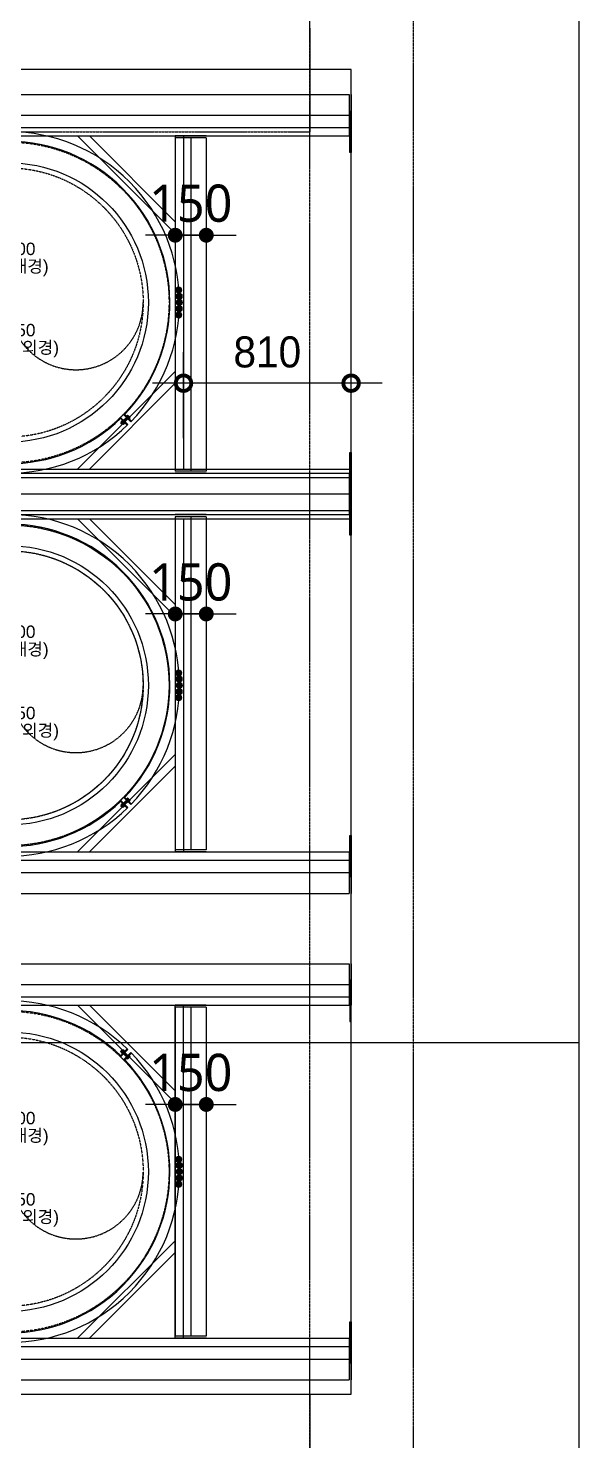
# Model space of a CAD drawing. Header units: millimetres. Extents: x -42253 to 178576, y 88378 to 153500.
# Drawn here: x 175493 to 178154, y 128380 to 135205 of the extents above; entities that cross this region are included whole.
import ezdxf

# ---------------------------------------------------------------- set-up
doc = ezdxf.new("R2010")
doc.units = ezdxf.units.MM
for name, pattern in [('H1', [1.5, 1, -0.5]), ('HID', [2.3, 1.5, -0.8]), ('PASUN2', [3, 2, -1]), ('xs-1f_plan$0$HID', [4, 3, -1])]:
    doc.linetypes.add(name, pattern=pattern)
doc.layers.get('Defpoints').update_dxf_attribs({"color": 159})
for name, color, linetype in [('A-ETC-전기', 253, 'H1'), ('xs-1f_plan$0$8', 8, 'Continuous'), ('xs-1f_plan$0$xref', 7, 'Continuous'), ('보(beam)', 4, 'HID'), ('보(girder)', 7, 'HID')]:
    doc.layers.add(name, color=color, linetype=linetype)
doc.layers.add('A-ETC-전기 NOPLOT', color=163, linetype='Continuous', plot=False)
doc.layers.add('NOPLOT', color=191, linetype='Continuous', plot=False)
doc.styles.add('Arial_10_2', font='arial.ttf', dxfattribs={"height": 120})
doc.styles.add('Gtx', font='Dotum.ttf')
doc.styles.add('xs-1f_plan$0$Gdim', font='malgun.ttf')
doc.dimstyles.new('Gdim300', dxfattribs={"dimscale": 300, "dimtxt": 3, "dimasz": 6, "dimexe": 1.5, "dimexo": 2, "dimgap": 1, "dimtad": 1, "dimdec": 0, "dimzin": 0, "dimdsep": 46, "dimlunit": 6, "dimtxsty": 'Gtx', "dimblk": 'DOTSMALL', "dimblk1": 'DOTSMALL', "dimblk2": 'DOTSMALL', "dimcen": 1.5, "dimdle": 1.5, "dimclrd": 1, "dimclre": 1, "dimclrt": 256, "dimazin": 0, "dimtfac": 1, "dimtdec": 0, "dimtix": 1, "dimtmove": 2, "dimatfit": 3, "dimldrblk": 'DOTSMALL', "dimfxl": 1, "dimtolj": 1, "dimtzin": 0, "dimlwd": -1, "dimlwe": -1, "dimarcsym": 0})
doc.dimstyles.new('xs-1f_plan$0$Gdim200', dxfattribs={"dimscale": 200, "dimtxt": 3, "dimasz": 1.2, "dimexe": 2, "dimexo": 3, "dimgap": 1, "dimtad": 1, "dimdsep": 46, "dimlunit": 6, "dimtxsty": 'xs-1f_plan$0$Gdim', "dimblk1": 'xs-1f_plan$0$_CIDOT', "dimblk2": 'xs-1f_plan$0$_CIDOT', "dimsah": 1, "dimcen": 2.5, "dimdle": 2, "dimclrd": 1, "dimclre": 1, "dimclrt": 3, "dimazin": 2, "dimtfac": 1, "dimtix": 1, "dimtmove": 2, "dimatfit": 3, "dimldrblk": 'xs-1f_plan$0$_CIDOT', "dimfxl": 2, "dimtolj": 1, "dimtzin": 0, "dimarcsym": 0})

# ---------------------------------------------------------------- blocks, each defined once
blk = doc.blocks.new('*U963')
at = {"layer": 'Defpoints'}
blk.add_line((3944.549, 650), (3944.549, 150), dxfattribs=at)
at = {"layer": '보(girder)'}
blk.add_line((-2155.451, 650), (3944.549, 650), dxfattribs=at)
blk = doc.blocks.new('*U1001')
at = {"layer": '보(girder)'}
for p, q in [((-22455.451, 650), (17644.549, 650)), ((17644.549, 150), (-22455.451, 150))]:
    blk.add_line(p, q, dxfattribs=at)
blk = doc.blocks.new('*U959')
at = {"layer": 'Defpoints'}
blk.add_line((4532.121, 550), (4532.121, 50), dxfattribs=at)
at = {"layer": '보(beam)'}
blk.add_line((-1067.879, 50), (4532.121, 50), dxfattribs=at)
blk = doc.blocks.new('_DotSmall')
at = {"color": 0, "linetype": 'ByBlock', "const_width": 0.5}
blk.add_lwpolyline([(-0.0625, 0, 1), (0.0625, 0, 1)], format="xyb", close=True, dxfattribs=at)
blk = doc.blocks.new('*D21')
at = {"layer": 'A-ETC-전기 NOPLOT', "color": 1, "transparency": 16777216}
for p, q in [((3540, -1780), (3540, -1365)), ((4350, -1780), (4350, -1365)), ((4500, -1515), (3390, -1515))]:
    blk.add_line(p, q, dxfattribs=at)
at = {"layer": 'Defpoints', "color": 0, "transparency": 16777216}
for p in [(3540, -1515), (3540, -1930), (4350, -1930)]:
    blk.add_point(p, dxfattribs=at)
at = {"layer": 'A-ETC-전기 NOPLOT', "color": 1, "transparency": 16777216, "xscale": 150, "yscale": 150, "zscale": 150, "rotation": 180}
blk.add_blockref('_DotSmall', (3540, -1515), dxfattribs=at)
at = {"layer": 'A-ETC-전기 NOPLOT', "color": 1, "transparency": 16777216, "xscale": 150, "yscale": 150, "zscale": 150}
blk.add_blockref('_DotSmall', (4350, -1515), dxfattribs=at)
at = {"layer": 'A-ETC-전기 NOPLOT', "transparency": 16777216, "insert": (3945, -1364.9), "char_height": 150, "attachment_point": 5, "style": 'Gtx'}
blk.add_mtext('\\A1;810', dxfattribs=at)
blk = doc.blocks.new('*U977')
at = {"layer": 'Defpoints', "ltscale": 4}
blk.add_line((2981.152, 250), (2981.152, 50), dxfattribs=at)
at = {"layer": 'xs-1f_plan$0$8', "color": 4, "ltscale": 4}
for p, q in [((-3008.848, 250), (2971.152, 250)), ((-3008.848, 50), (2971.152, 50))]:
    blk.add_line(p, q, dxfattribs=at)
at = {"layer": 'xs-1f_plan$0$8', "ltscale": 4}
blk.add_line((2971.152, 250), (2971.152, 50), dxfattribs=at)
at = {"layer": 'xs-1f_plan$0$8', "linetype": 'xs-1f_plan$0$HID'}
blk.add_line((-3008.848, 150), (2971.152, 150), dxfattribs=at)
blk = doc.blocks.new('xs-1f_plan$0$_CIDOT')
at = {"color": 0, "linetype": 'ByBlock'}
blk.add_line((2, 0), (-1, 0), dxfattribs=at)
at = {"color": 0, "linetype": 'ByBlock', "const_width": 0.5}
blk.add_lwpolyline([(-0.25, 0, 1), (0.25, 0, 1)], format="xyb", close=True, dxfattribs=at)
blk = doc.blocks.new('*D1040')
at = {"layer": 'Defpoints', "color": 155, "lineweight": -2, "transparency": 16777216}
for p, q in [((-2538.8, 297), (-2538.8, 369)), ((-2838.8, 225), (-2418.8, 225)), ((-2538.8, 75), (-2538.8, 225)), ((-2838.8, 75), (-2418.8, 75)), ((-2538.8, 3), (-2538.8, -69))]:
    blk.add_line(p, q, dxfattribs=at)
at = {"layer": 'Defpoints', "color": 0, "transparency": 16777216}
for p in [(-3018.8, 225), (-2538.8, 225), (-3018.8, 75)]:
    blk.add_point(p, dxfattribs=at)
at = {"layer": 'Defpoints', "color": 155, "lineweight": -2, "transparency": 16777216, "xscale": 71.99999999999994, "yscale": 71.99999999999994, "zscale": 71.99999999999994}
for p, rotation in [((-2538.8, 225), 270), ((-2538.8, 75), 90)]:
    blk.add_blockref('xs-1f_plan$0$_CIDOT', p, dxfattribs=dict(at, rotation=rotation))
at = {"layer": 'Defpoints', "color": 155, "transparency": 16777216, "insert": (-2692.3, 150), "char_height": 180, "attachment_point": 5, "rotation": 90, "style": 'xs-1f_plan$0$Gdim'}
blk.add_mtext('\\A1;150', dxfattribs=at)
blk = doc.blocks.new('*D1042')
at = {"layer": 'Defpoints', "color": 155, "lineweight": -2, "transparency": 16777216}
for p, q in [((-2513.8, 297), (-2513.8, 369)), ((-2813.8, 225), (-2393.8, 225)), ((-2513.8, 75), (-2513.8, 225)), ((-2813.8, 75), (-2393.8, 75)), ((-2513.8, 3), (-2513.8, -69))]:
    blk.add_line(p, q, dxfattribs=at)
at = {"layer": 'Defpoints', "color": 0, "transparency": 16777216}
for p in [(-2993.8, 225), (-2513.8, 225), (-2993.8, 75)]:
    blk.add_point(p, dxfattribs=at)
at = {"layer": 'Defpoints', "color": 155, "lineweight": -2, "transparency": 16777216, "xscale": 71.99999999999994, "yscale": 71.99999999999994, "zscale": 71.99999999999994}
for p, rotation in [((-2513.8, 225), 270), ((-2513.8, 75), 90)]:
    blk.add_blockref('xs-1f_plan$0$_CIDOT', p, dxfattribs=dict(at, rotation=rotation))
at = {"layer": 'Defpoints', "color": 155, "transparency": 16777216, "insert": (-2667.3, 150), "char_height": 180, "attachment_point": 5, "rotation": 90, "style": 'xs-1f_plan$0$Gdim'}
blk.add_mtext('\\A1;150', dxfattribs=at)
blk = doc.blocks.new('*D1034')
at = {"layer": 'Defpoints', "color": 155, "lineweight": -2, "transparency": 16777216}
for p, q in [((-2538.8, 297), (-2538.8, 369)), ((-2838.8, 225), (-2418.8, 225)), ((-2538.8, 75), (-2538.8, 225)), ((-2838.8, 75), (-2418.8, 75)), ((-2538.8, 3), (-2538.8, -69))]:
    blk.add_line(p, q, dxfattribs=at)
at = {"layer": 'Defpoints', "color": 0, "transparency": 16777216}
for p in [(-3018.8, 225), (-2538.8, 225), (-3018.8, 75)]:
    blk.add_point(p, dxfattribs=at)
at = {"layer": 'Defpoints', "color": 155, "lineweight": -2, "transparency": 16777216, "xscale": 71.99999999999994, "yscale": 71.99999999999994, "zscale": 71.99999999999994}
for p, rotation in [((-2538.8, 225), 270), ((-2538.8, 75), 90)]:
    blk.add_blockref('xs-1f_plan$0$_CIDOT', p, dxfattribs=dict(at, rotation=rotation))
at = {"layer": 'Defpoints', "color": 155, "transparency": 16777216, "insert": (-2692.3, 150), "char_height": 180, "attachment_point": 5, "rotation": 90, "style": 'xs-1f_plan$0$Gdim'}
blk.add_mtext('\\A1;150', dxfattribs=at)
blk = doc.blocks.new('발전기연도(R)')
at = {"layer": 'A-ETC-전기 NOPLOT', "lineweight": 5}
h = blk.add_hatch(color=256, dxfattribs=at)
edge = h.paths.add_edge_path()
edge.add_arc((3516.6, -1064.9), 15, 180, 540)
h = blk.add_hatch(color=256, dxfattribs=at)
edge = h.paths.add_edge_path()
edge.add_arc((3519.1, -1094.7), 15, 180, 540)
h = blk.add_hatch(color=256, dxfattribs=at)
edge = h.paths.add_edge_path()
edge.add_arc((3519.1, -1155.3), 15, -180, 180, ccw=False)
h = blk.add_hatch(color=256, dxfattribs=at)
edge = h.paths.add_edge_path()
edge.add_arc((3520, -1125), 15, 180, 540)
h = blk.add_hatch(color=256, dxfattribs=at)
edge = h.paths.add_edge_path()
edge.add_arc((3516.6, -1185.1), 15, -180, 180, ccw=False)
h = blk.add_hatch(color=256, dxfattribs=at)
edge = h.paths.add_edge_path()
edge.add_arc((3516.6, -2914.9), 15, 180, 540)
h = blk.add_hatch(color=256, dxfattribs=at)
edge = h.paths.add_edge_path()
edge.add_arc((3519.1, -2944.7), 15, 180, 540)
h = blk.add_hatch(color=256, dxfattribs=at)
edge = h.paths.add_edge_path()
edge.add_arc((3519.1, -3005.3), 15, -180, 180, ccw=False)
h = blk.add_hatch(color=256, dxfattribs=at)
edge = h.paths.add_edge_path()
edge.add_arc((3520, -2975), 15, 180, 540)
h = blk.add_hatch(color=256, dxfattribs=at)
edge = h.paths.add_edge_path()
edge.add_arc((3516.6, -3035.1), 15, -180, 180, ccw=False)
h = blk.add_hatch(color=256, dxfattribs=at)
edge = h.paths.add_edge_path()
edge.add_arc((3516.6, -5264.9), 15, 180, 540)
h = blk.add_hatch(color=256, dxfattribs=at)
edge = h.paths.add_edge_path()
edge.add_arc((3519.1, -5294.7), 15, 180, 540)
h = blk.add_hatch(color=256, dxfattribs=at)
edge = h.paths.add_edge_path()
edge.add_arc((3520, -5325), 15, -180, 180, ccw=False)
h = blk.add_hatch(color=256, dxfattribs=at)
edge = h.paths.add_edge_path()
edge.add_arc((3516.6, -5385.1), 15, -180, 180, ccw=False)
h = blk.add_hatch(color=256, dxfattribs=at)
edge = h.paths.add_edge_path()
edge.add_arc((3519.1, -5355.3), 15, -180, 180, ccw=False)
at = {"layer": 'A-ETC-전기'}
for centre, radius in [((2695, -1125), 775), ((2695, -1125), 650), ((2695, -2975), 775), ((2695, -2975), 650), ((2695, -5325), 775), ((2695, -5325), 650)]:
    blk.add_circle(centre, radius, dxfattribs=at)
at = {"layer": 'A-ETC-전기 NOPLOT'}
for p, q in [((-1650, -280), (4350, -280)), ((-1650, -320), (4350, -320)), ((3500, -791.6), (3028.4, -320)), ((3500, -735), (3085, -320)), ((3500, -320), (3500, -1930)), ((3540, -320), (3540, -1930)), ((3500, -1458.4), (3028.4, -1930)), ((3500, -1515), (3085, -1930)), ((3271.3, -1715.4), (3235.9, -1680)), ((3240.5, -1703.7), (3237.8, -1706.4)), ((3241.2, -1704.4), (3237.8, -1707.8)), ((3238.6, -1700.4), (3243.6, -1695.5)), ((3239.4, -1702.7), (3248.6, -1711.8)), ((3276.4, -1674.9), (3241, -1710.3)), ((3241.7, -1703.5), (3246.6, -1698.5)), ((3243.6, -1695.5), (3255.8, -1707.7)), ((3247.2, -1697), (3246.1, -1698.1)), ((3247.8, -1709.6), (3252.7, -1704.7)), ((3285.4, -1701.3), (3250, -1665.9)), ((3264.2, -1680), (3250, -1694.2)), ((3253.2, -1705.1), (3254.3, -1704.1)), ((3257.1, -1701.2), (3271.2, -1687.1)), ((3269.5, -1669.5), (3265.5, -1673.6)), ((3265.5, -1673.6), (3277.7, -1685.8)), ((3268.1, -1676.1), (3267, -1677.2)), ((3268.5, -1676.6), (3272.6, -1672.6)), ((3271.6, -1670.5), (3280.8, -1679.7)), ((3274.1, -1684.3), (3275.1, -1683.2)), ((3274.7, -1682.7), (3278.7, -1678.7)), ((3277.7, -1685.8), (3281.7, -1681.8)), ((3237.8, -1706.4), (3237.8, -1707.8)), ((3237.8, -1706.4), (3244.9, -1713.4)), ((3237.8, -1707.8), (3243.5, -1713.4)), ((3246.9, -1710.1), (3243.5, -1713.4)), ((3243.5, -1713.4), (3244.9, -1713.4)), ((3244.9, -1713.4), (3247.6, -1710.8)), ((3255.8, -1707.7), (3250.8, -1712.7)), ((-1650, -1930), (4350, -1930)), ((-1650, -1970), (4350, -1970)), ((-1650, -2130), (4350, -2130)), ((-1650, -2170), (4350, -2170)), ((3500, -2641.6), (3028.4, -2170)), ((3500, -2585), (3085, -2170)), ((3500, -2170), (3500, -3780)), ((3540, -2170), (3540, -3780)), ((3500, -3308.4), (3028.4, -3780)), ((3500, -3365), (3085, -3780)), ((3271.3, -3565.4), (3235.9, -3530)), ((3238.6, -3550.4), (3243.6, -3545.5)), ((3276.4, -3524.9), (3241, -3560.3)), ((3241.7, -3553.5), (3246.6, -3548.5)), ((3243.6, -3545.5), (3255.8, -3557.7)), ((3247.2, -3547), (3246.1, -3548.1)), ((3285.4, -3551.3), (3250, -3515.9)), ((3264.2, -3530), (3250, -3544.2)), ((3257.1, -3551.2), (3271.2, -3537.1)), ((3269.5, -3519.5), (3265.5, -3523.6)), ((3265.5, -3523.6), (3277.7, -3535.8)), ((3268.1, -3526.1), (3267, -3527.2)), ((3268.5, -3526.6), (3272.6, -3522.6)), ((3271.6, -3520.5), (3280.8, -3529.7)), ((3274.1, -3534.3), (3275.1, -3533.2)), ((3274.7, -3532.7), (3278.7, -3528.7)), ((3277.7, -3535.8), (3281.7, -3531.8)), ((3240.5, -3553.7), (3237.8, -3556.4)), ((3241.2, -3554.4), (3237.8, -3557.8)), ((3237.8, -3556.4), (3237.8, -3557.8)), ((3237.8, -3556.4), (3244.9, -3563.4)), ((3237.8, -3557.8), (3243.5, -3563.4)), ((3239.4, -3552.7), (3248.6, -3561.8)), ((3246.9, -3560.1), (3243.5, -3563.4)), ((3243.5, -3563.4), (3244.9, -3563.4)), ((3244.9, -3563.4), (3247.6, -3560.8)), ((3247.8, -3559.6), (3252.7, -3554.7)), ((3255.8, -3557.7), (3250.8, -3562.7)), ((3253.2, -3555.1), (3254.3, -3554.1)), ((-1650, -3780), (4350, -3780)), ((-1650, -3820), (4350, -3820)), ((-1650, -4480), (4350, -4480)), ((-1650, -4520), (4350, -4520)), ((3500, -4991.6), (3028.4, -4520)), ((3500, -4935), (3085, -4520)), ((3500, -6130), (3500, -4520)), ((3540, -6130), (3540, -4520)), ((3271.3, -4734.6), (3235.9, -4770)), ((3237.8, -4742.2), (3243.5, -4736.6)), ((3237.8, -4743.6), (3244.9, -4736.6)), ((3237.8, -4743.6), (3237.8, -4742.2)), ((3241.2, -4745.6), (3237.8, -4742.2)), ((3240.5, -4746.3), (3237.8, -4743.6)), ((3238.6, -4749.6), (3243.6, -4754.5)), ((3239.4, -4747.3), (3248.6, -4738.2)), ((3276.4, -4775.1), (3241, -4739.7)), ((3241.7, -4746.5), (3246.6, -4751.5)), ((3243.5, -4736.6), (3244.9, -4736.6)), ((3246.9, -4739.9), (3243.5, -4736.6)), ((3243.6, -4754.5), (3255.8, -4742.3)), ((3244.9, -4736.6), (3247.6, -4739.2)), ((3247.2, -4753), (3246.1, -4751.9)), ((3247.8, -4740.4), (3252.7, -4745.3)), ((3285.4, -4748.7), (3250, -4784.1)), ((3264.2, -4770), (3250, -4755.8)), ((3255.8, -4742.3), (3250.8, -4737.3)), ((3253.2, -4744.9), (3254.3, -4745.9)), ((3257.1, -4748.8), (3271.2, -4762.9)), ((3265.5, -4776.4), (3277.7, -4764.2)), ((3269.5, -4780.5), (3265.5, -4776.4)), ((3268.1, -4773.9), (3267, -4772.8)), ((3268.5, -4773.4), (3272.6, -4777.4)), ((3271.6, -4779.5), (3280.8, -4770.3)), ((3274.1, -4765.7), (3275.1, -4766.8)), ((3274.7, -4767.3), (3278.7, -4771.3)), ((3277.7, -4764.2), (3281.7, -4768.2)), ((3500, -5658.4), (3028.4, -6130)), ((3500, -5715), (3085, -6130)), ((-1650, -6130), (4350, -6130)), ((-1650, -6170), (4350, -6170))]:
    blk.add_line(p, q, dxfattribs=at)
at = {"layer": 'A-ETC-전기 NOPLOT', "linetype": 'ByBlock'}
for p, q in [((3268.4, -1718.2), (3233.1, -1682.9)), ((3271.2, -1715.4), (3235.8, -1680)), ((3285.4, -1701.2), (3250, -1665.9)), ((3288.2, -1698.4), (3252.9, -1663.1)), ((3268.4, -3568.2), (3233.1, -3532.9)), ((3271.2, -3565.4), (3235.8, -3530)), ((3285.4, -3551.2), (3250, -3515.9)), ((3288.2, -3548.4), (3252.9, -3513.1)), ((3268.4, -4731.8), (3233.1, -4767.1)), ((3271.2, -4734.6), (3235.8, -4770)), ((3285.4, -4748.8), (3250, -4784.1)), ((3288.2, -4751.6), (3252.9, -4786.9))]:
    blk.add_line(p, q, dxfattribs=at)
at = {"layer": 'A-ETC-전기 NOPLOT'}
blk.add_lwpolyline([(-1650, 0), (-1650, -6400), (4350, -6400), (4350, 0)], close=True, dxfattribs=at)
at = {"layer": 'A-ETC-전기 NOPLOT', "elevation": 0}
for points in [[(4344, -200), (4350, -200), (4350, -400), (4344, -400)], [(4344, -1850), (4350, -1850), (4350, -2050), (4344, -2050)], [(4344, -2050), (4350, -2050), (4350, -2250), (4344, -2250)], [(4344, -3700), (4350, -3700), (4350, -3900), (4344, -3900)], [(4344, -4600), (4350, -4600), (4350, -4400), (4344, -4400)], [(4344, -6050), (4350, -6050), (4350, -6250), (4344, -6250)]]:
    blk.add_lwpolyline(points, close=True, dxfattribs=at)
at = {"layer": 'A-ETC-전기 NOPLOT'}
for centre, radius in [((2695, -1125), 675), ((2695, -2975), 775), ((2695, -2975), 675), ((2695, -2975), 675), ((2695, -2975), 650), ((2695, -5325), 675)]:
    blk.add_circle(centre, radius, dxfattribs=at)
at = {"layer": 'A-ETC-전기 NOPLOT', "lineweight": 5}
for centre in [(3516.6, -1064.9), (3519.1, -1094.7), (3519.1, -1155.3), (3520, -1125), (3516.6, -1185.1), (3516.6, -2914.9), (3519.1, -2944.7), (3519.1, -3005.3), (3520, -2975), (3516.6, -3035.1), (3516.6, -5264.9), (3519.1, -5294.7), (3520, -5325), (3516.6, -5385.1), (3519.1, -5355.3)]:
    blk.add_circle(centre, 15, dxfattribs=at)
at = {"layer": 'A-ETC-전기 NOPLOT'}
for centre, radius, start, end in [((2695, -1125), 825, 315.69451, 134.30549), ((2695, -1125), 779, 315.73552, 134.26448), ((2695, -1125), 825, 135.69451, 314.30549), ((2695, -1125), 779, 135.73552, 314.26448), ((3241.4, -1700.7), 2.84, 175.36574, 274.63426), ((3251, -1700.3), 9.85, 198.9624, 251.0376), ((3269.3, -1672.8), 3.28, 3.81534, 86.18466), ((3267.8, -1683.5), 11.9, 23.7207, 66.2793), ((3278.5, -1682), 3.28, 3.81534, 86.18466), ((3250.6, -1709.8), 2.84, 175.36574, 274.63426), ((2695, -2975), 825, 315.69451, 134.30549), ((2695, -2975), 779, 315.73552, 134.26448), ((2695, -2975), 825, 135.69451, 314.30549), ((2695, -2975), 779, 135.73552, 314.26448), ((3269.3, -3522.8), 3.28, 3.81534, 86.18466), ((3267.8, -3533.5), 11.9, 23.7207, 66.2793), ((3278.5, -3532), 3.28, 3.81534, 86.18466), ((3241.4, -3550.7), 2.84, 175.36574, 274.63426), ((3251, -3550.3), 9.85, 198.9624, 251.0376), ((3250.6, -3559.8), 2.84, 175.36574, 274.63426), ((2695, -5325), 825, 45.69451, 224.30549), ((2695, -5325), 779, 45.73552, 224.26448), ((2695, -5325), 825, 225.69451, 44.30549), ((3241.4, -4749.3), 2.84, 85.36574, 184.63426), ((3251, -4749.7), 9.85, 108.9624, 161.0376), ((3250.6, -4740.2), 2.84, 85.36574, 184.63426), ((3269.3, -4777.2), 3.28, 273.81534, 356.18466), ((3267.8, -4766.5), 11.9, 293.7207, 336.2793), ((3278.5, -4768), 3.28, 273.81534, 356.18466), ((2695, -5325), 779, 225.73552, 44.26448)]:
    blk.add_arc(centre, radius, start, end, dxfattribs=at)
at = {"layer": 'A-ETC-전기 NOPLOT', "linetype": 'PASUN2'}
for centre in [(3020, -1125), (3020, -2975), (3020, -5325)]:
    blk.add_arc(centre, 325, 180, 0, dxfattribs=at)
at = {"layer": 'A-ETC-전기 NOPLOT', "char_height": 60, "attachment_point": 5, "style": 'Arial_10_2'}
for s, insert in [('\\A1;%%c1300', (2698.9, -867.1, 0)), ('\\A1;({\\f굴림|c129|p50;연도 내경})', (2698.9, -959.2, 0)), ('\\A1;%%c1550', (2698.9, -1259.6, 0)), ('\\A1;({\\fGulim|c129|p50;보온} {\\fGulim|c129|p50;후} {\\fGulim|c129|p50;외경})', (2698.9, -1351.6, 0)), ('\\A1;%%c1300', (2698.9, -2717.1, 0)), ('\\A1;({\\f굴림|c129|p50;연도 내경})', (2698.9, -2809.2, 0)), ('\\A1;%%c1550', (2698.9, -3109.6, 0)), ('\\A1;({\\fGulim|c129|p50;보온} {\\fGulim|c129|p50;후} {\\fGulim|c129|p50;외경})', (2698.9, -3201.6, 0)), ('\\A1;%%c1300', (2698.9, -5067.1)), ('\\A1;({\\f굴림|c129|p50;연도 내경})', (2698.9, -5159.2)), ('\\A1;%%c1550', (2698.9, -5459.6)), ('\\A1;({\\fGulim|c129|p50;보온} {\\fGulim|c129|p50;후} {\\fGulim|c129|p50;외경})', (2698.9, -5551.6))]:
    blk.add_mtext(s, dxfattribs=dict(at, insert=insert))
at = {"layer": 'A-ETC-전기 NOPLOT'}
dim = blk.add_linear_dim(base=(3540, -1515), p1=(4350, -1930), p2=(3540, -1930), dimstyle='Gdim300', override={"dimtxt": 0.5, "dimasz": 0.5, "dimexe": 0.5, "dimexo": 0.5, "dimgap": 0.25, "dimdle": 0.5}, dxfattribs=at)
dim.commit()
dim.dimension.update_dxf_attribs({"geometry": '*D21', "text_midpoint": (3945, -1364.9)})
blk = doc.blocks.new('*U1041')
at = {"layer": 'Defpoints', "ltscale": 4}
for p, q in [((-3018.848, 225), (-3018.848, 75)), ((-1388.848, 225), (-1388.848, 75))]:
    blk.add_line(p, q, dxfattribs=at)
at = {"layer": 'xs-1f_plan$0$8', "color": 4, "ltscale": 4}
for p, q in [((-3008.848, 225), (-1398.848, 225)), ((-3008.848, 75), (-1398.848, 75))]:
    blk.add_line(p, q, dxfattribs=at)
at = {"layer": 'xs-1f_plan$0$8', "ltscale": 4}
for p, q in [((-3008.848, 225), (-3008.848, 75)), ((-1398.848, 225), (-1398.848, 75))]:
    blk.add_line(p, q, dxfattribs=at)
at = {"layer": 'xs-1f_plan$0$8', "linetype": 'xs-1f_plan$0$HID'}
blk.add_line((-3008.848, 150), (-1398.848, 150), dxfattribs=at)
at = {"layer": 'Defpoints'}
dim = blk.add_linear_dim(base=(-2538.848, 225), p1=(-3018.848, 75), p2=(-3018.848, 225), angle=90, dimstyle='xs-1f_plan$0$Gdim200', override={"dimscale": 60, "dimzin": 8, "dimclrd": 155, "dimclre": 155, "dimclrt": 155}, dxfattribs=at)
dim.commit()
dim.dimension.update_dxf_attribs({"geometry": '*D1040', "text_midpoint": (-2692.334, 150)})
blk = doc.blocks.new('*U1043')
at = {"layer": 'Defpoints', "ltscale": 4}
for p, q in [((-2993.848, 225), (-2993.848, 75)), ((-1363.848, 225), (-1363.848, 75))]:
    blk.add_line(p, q, dxfattribs=at)
at = {"layer": 'xs-1f_plan$0$8', "color": 4, "ltscale": 4}
for p, q in [((-2983.848, 225), (-1373.848, 225)), ((-2983.848, 75), (-1373.848, 75))]:
    blk.add_line(p, q, dxfattribs=at)
at = {"layer": 'xs-1f_plan$0$8', "ltscale": 4}
for p, q in [((-2983.848, 225), (-2983.848, 75)), ((-1373.848, 225), (-1373.848, 75))]:
    blk.add_line(p, q, dxfattribs=at)
at = {"layer": 'xs-1f_plan$0$8', "linetype": 'xs-1f_plan$0$HID'}
blk.add_line((-2983.848, 150), (-1373.848, 150), dxfattribs=at)
at = {"layer": 'Defpoints'}
dim = blk.add_linear_dim(base=(-2513.848, 225), p1=(-2993.848, 75), p2=(-2993.848, 225), angle=90, dimstyle='xs-1f_plan$0$Gdim200', override={"dimscale": 60, "dimzin": 8, "dimclrd": 155, "dimclre": 155, "dimclrt": 155}, dxfattribs=at)
dim.commit()
dim.dimension.update_dxf_attribs({"geometry": '*D1042', "text_midpoint": (-2667.334, 150)})
blk = doc.blocks.new('*U1035')
at = {"layer": 'Defpoints', "ltscale": 4}
for p, q in [((-3018.848, 225), (-3018.848, 75)), ((-1408.848, 225), (-1408.848, 75))]:
    blk.add_line(p, q, dxfattribs=at)
at = {"layer": 'xs-1f_plan$0$8', "color": 4, "ltscale": 4}
for p, q in [((-3008.848, 225), (-1418.848, 225)), ((-3008.848, 75), (-1418.848, 75))]:
    blk.add_line(p, q, dxfattribs=at)
at = {"layer": 'xs-1f_plan$0$8', "ltscale": 4}
for p, q in [((-3008.848, 225), (-3008.848, 75)), ((-1418.848, 225), (-1418.848, 75))]:
    blk.add_line(p, q, dxfattribs=at)
at = {"layer": 'xs-1f_plan$0$8', "linetype": 'xs-1f_plan$0$HID'}
blk.add_line((-3008.848, 150), (-1418.848, 150), dxfattribs=at)
at = {"layer": 'Defpoints'}
dim = blk.add_linear_dim(base=(-2538.848, 225), p1=(-3018.848, 75), p2=(-3018.848, 225), angle=90, dimstyle='xs-1f_plan$0$Gdim200', override={"dimscale": 60, "dimzin": 8, "dimclrd": 155, "dimclre": 155, "dimclrt": 155}, dxfattribs=at)
dim.commit()
dim.dimension.update_dxf_attribs({"geometry": '*D1034', "text_midpoint": (-2692.334, 150)})

msp = doc.modelspace()

# ---------------------------------------------------------------- linework, layer by layer
at = {"layer": 'NOPLOT', "elevation": 0}
for points in [[(166153.568, 150005.016), (178153.569, 150005.016), (178153.569, 122185.016), (166153.568, 122185.016)], [(166153.572, 130305.018), (178153.572, 130305.018), (178153.572, 102485.018), (166153.572, 102485.018)]]:
    msp.add_lwpolyline(points, close=True, dxfattribs=at)

# ---------------------------------------------------------------- block references
at = {"layer": 'A-ETC-전기 NOPLOT'}
msp.add_blockref('발전기연도(R)', (172703.571, 135005.018), dxfattribs=at)
at = {"layer": 'xs-1f_plan$0$xref'}
for p in [(174072.419, 134635.018), (174072.419, 132805.018), (174072.419, 130975.018), (174072.419, 130435.017), (174072.419, 128625.017)]:
    msp.add_blockref('*U977', p, dxfattribs=at)
at = {"layer": 'xs-1f_plan$0$xref', "rotation": 270}
for name, p in [('*U1041', (176128.571, 131666.169)), ('*U1043', (176128.571, 129861.169)), ('*U1035', (176128.571, 127466.168))]:
    msp.add_blockref(name, p, dxfattribs=at)
at = {"layer": '보(beam)'}
msp.add_blockref('*U959', (172321.45, 134655.018), dxfattribs=at)
at = {"layer": '보(girder)', "rotation": 270}
msp.add_blockref('*U1001', (176703.571, 125649.567), dxfattribs=at)
at = {"layer": '보(girder)'}
msp.add_blockref('*U963', (172909.022, 127955.018), dxfattribs=at)

doc.saveas('drawing.dxf')
